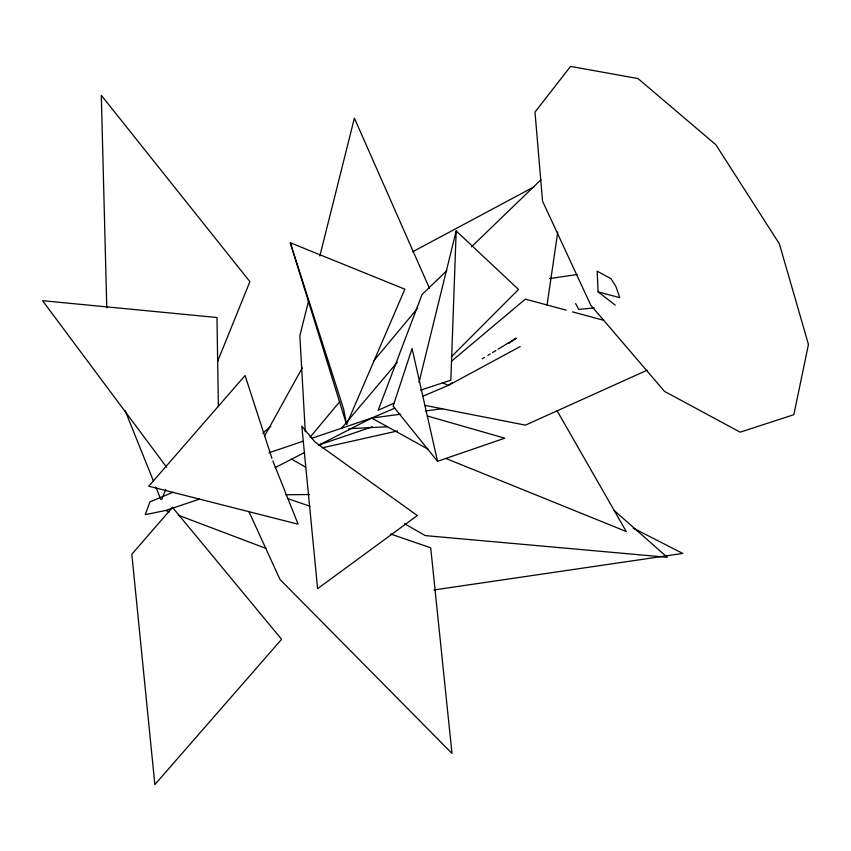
<?xml version="1.0" encoding="UTF-8"?>
<svg xmlns="http://www.w3.org/2000/svg" width="851" height="851" viewBox="0 0 851 851"><rect width="100%" height="100%" fill="white"/><g stroke="black" fill="none" stroke-linecap="round" stroke-linejoin="round"><path stroke-width="1.28" d="M451.317 356.824L518.536 289.478L456.179 230.929L450.839 380.184L420.554 390.183M547.002 305.296L557.767 232.015M418.979 382.45L456.179 230.929M308.562 300.977L299.839 335.741L305.275 431.744M319.859 255.917L354.399 118.151L429.5 288.404M161.764 499.314L165.754 489.474M217.526 361.579L249.896 281.649L101.301 95.323L106.79 307.764M346.58 424.553L404.863 289.191L290.276 242.737L346.58 424.553L343.644 409.14L290.276 242.737M264.523 436.191L302.243 367.909M310.104 437.191L339.719 401.672M373.568 361.069L417.564 308.296M341.687 428.053L397.321 362.228M446.754 270.692L422.011 294.574L378.174 410.267L393.875 403.236M471.486 246.811L540.949 179.752M262.863 433.148L270.895 426.202M451.466 361.26L525.344 299.137L566.16 310.158M452.562 382.45L448.243 385.45L422.713 396.311M508.653 343.442L516.206 338.187L498.09 349.187M482.24 358.803L484.506 357.431M487.9 355.367L490.165 353.995M492.431 352.622L495.825 350.559M520.184 346.559L448.243 385.45L442.339 382.524M412.639 251.79L534.566 186.56M275.235 467.571L304.626 452.477M318.731 445.222L371.642 418.043L394.747 408.214M647.09 370.238L525.418 425.138L424.585 405.321M173.221 492.165L149.936 501.888L145.266 514.632L165.743 510.462L199.623 499.09M437.542 461.306L412.065 348.527L393.109 406.172L437.542 461.306L504.792 438.191L427.383 416.001M268.969 452.785L302.775 441.339M311.54 438.382L371.642 418.043L400.587 414.214M319.848 444.647L372.44 426.776M322.295 447.839L397.385 430.989M549.565 278.585L577.127 274.511M433.946 589.966L682.789 553.427L633.229 528.152M425.585 410.916L442.68 408.65M594.275 307.934L578.776 309.381L575.606 303.605M348.793 428.67L387.269 426.776M285.798 494.761L309.615 494.537M598.125 291.893L619.783 297.669L615.762 286.149L610.965 278.671L597.147 271.214L598.125 291.893L615.22 305.105M572.542 311.881L603.146 320.146M287.383 498.473L310.009 506.271M390.471 533.96L430.702 547.81L451.987 753.401L280.011 579.488L248.811 511.366M165.743 510.462L169.477 511.876M178.178 515.163L266.459 548.587M445.945 458.476L626.262 531.524L557.139 410.842M371.642 418.043L428.372 449.328M291.797 459.253L305.605 467.156M404.544 523.748L425.245 535.598L667.269 557.288L613.614 509.972M166.583 467.146L42.55 300.69L216.962 317.508L218.399 406.565M125.171 410.693L153.361 480.847M155.829 487.006L160.775 499.314M272.841 460.88L298.116 524.195L148.787 486.219L245.077 375.514L271.948 458.412M808.45 344.464L793.845 414.682L740.179 432.17L664.503 391.375L590.817 305.254L542.544 201.144L534.992 112.098L570.564 66.399L637.973 78.547L715.808 144.681L779.356 243.811L808.45 344.464M172.476 507.366L131.831 554.267L154.85 784.601L281.596 639.303L172.476 507.366M417.288 515.557L317.614 588.679L301.818 426.138L315.093 442.105L417.288 515.557"/></g></svg>
